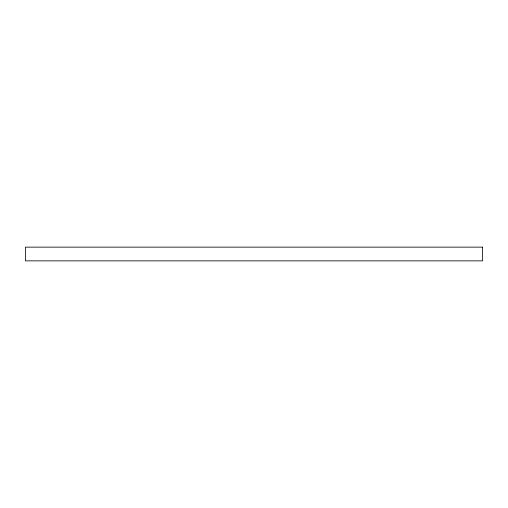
<?xml version="1.0" encoding="UTF-8"?>
<svg xmlns="http://www.w3.org/2000/svg" width="508" height="508" viewBox="0 0 508 508"><rect width="100%" height="100%" fill="white"/><g stroke="black" fill="none" stroke-linecap="round" stroke-linejoin="round"><path stroke-width="0.76" d="M482.6 247.142L25.4 247.142L25.4 260.858L482.6 260.858L482.6 247.142"/></g></svg>
